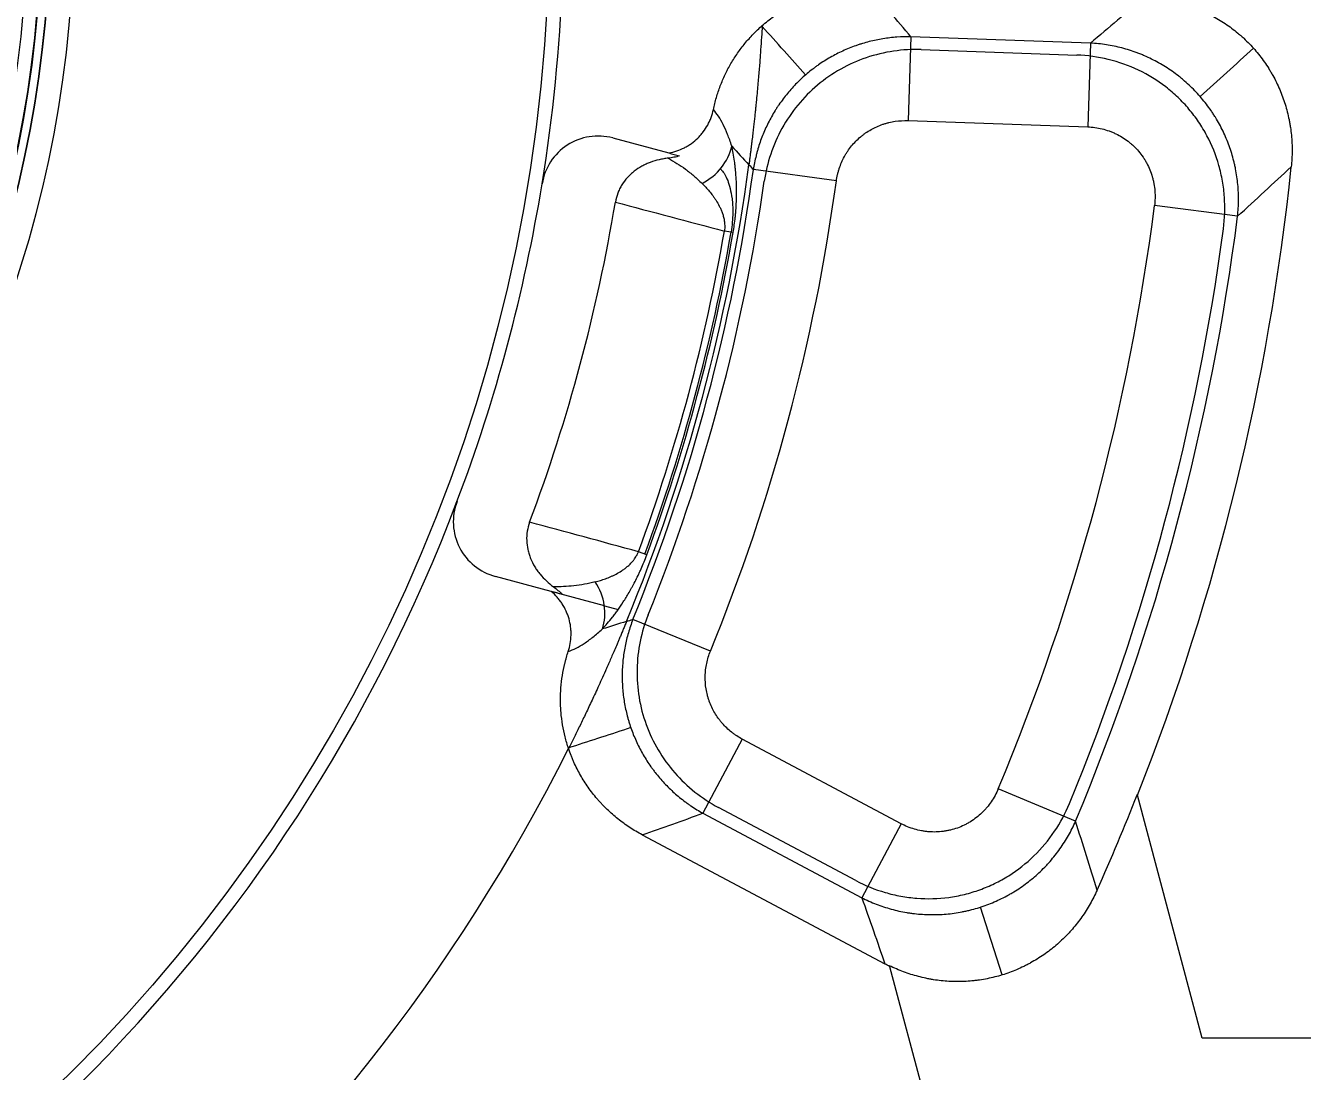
# Model space of a CAD drawing. Header units: millimetres. Extents: x 2234 to 3061, y 2092 to 2676.
# Drawn here: x 2773.61 to 2818.64, y 2274.91 to 2311.78 of the extents above; entities that cross this region are included whole.
import ezdxf

# ---------------------------------------------------------------- set-up
doc = ezdxf.new("R2010")
doc.units = ezdxf.units.MM
doc.layers.add('20', color=7, linetype='Continuous', true_color=0xffffff)
doc.layers.add('21', color=7, linetype='Continuous', true_color=0xffffff)
doc.layers.add('dim', color=82, linetype='Continuous', lineweight=9)
doc.styles.add('Capful-A', font='')
doc.styles.get('Capful-A').set_extended_font_data('Microsoft YaHei')
doc.dimstyles.new('Capful-A-2.5', dxfattribs={"dimscale": 2.5, "dimtxt": 2.5, "dimasz": 2.5, "dimexe": 1.5, "dimexo": 1, "dimgap": 1.5, "dimtad": 0, "dimdsep": 46, "dimtxsty": 'Capful-A', "dimcen": 0, "dimclrt": 2, "dimazin": 2, "dimtfac": 1, "dimtmove": 0, "dimatfit": 3, "dimfxl": 0, "dimtolj": 1, "dimtzin": 0, "dimarcsym": 0})

# ---------------------------------------------------------------- blocks, each defined once
blk = doc.blocks.new('*D47')
at = {"layer": 'Defpoints', "color": 0, "transparency": 16777216}
for p in [(2738.827, 2319.858), (2730.564, 2311.156)]:
    blk.add_point(p, dxfattribs=at)
at = {"layer": 'dim', "color": 0, "lineweight": -2, "transparency": 16777216}
for p, q in [((2745.713, 2327.109), (2742.27, 2323.484)), ((2730.564, 2311.156), (2738.827, 2319.858)), ((2727.121, 2307.531), (2723.678, 2303.905))]:
    blk.add_line(p, q, dxfattribs=at)
at = {"layer": 'dim', "color": 0, "transparency": 16777216}
for points in [[(2741.666, 2324.058), (2742.874, 2322.91), (2738.827, 2319.858)], [(2726.516, 2308.105), (2727.725, 2306.957), (2730.564, 2311.156)]]:
    blk.add_solid(points, dxfattribs=at)
at = {"layer": 'dim', "color": 2, "transparency": 16777216, "insert": (2760.708, 2342.9), "char_height": 6.25, "attachment_point": 5, "rotation": 46.4805, "style": 'Capful-A', "bg_fill": 3, "box_fill_scale": 1.1, "bg_fill_color": 256, "bg_fill_true_color": 13158600, "bg_fill_transparency": 0}
blk.add_mtext('\\A1;{\\fGulim|b0|i0|c129|p0;∅12}镶针孔', dxfattribs=at)

msp = doc.modelspace()

# ---------------------------------------------------------------- linework, layer by layer
at = {"layer": '20', "color": 7, "linetype": 'Continuous', "lineweight": 18}
for p, q in [((2804.832, 2311.378), (2804.729, 2308.426)), ((2811.167, 2311.157), (2804.832, 2311.378)), ((2811.167, 2311.157), (2811.064, 2308.204)), ((2805.198, 2310.928), (2810.682, 2310.736)), ((2804.729, 2308.426), (2811.064, 2308.204)), ((2802.203, 2306.298), (2799.276, 2306.697)), ((2816.35, 2305.056), (2813.42, 2305.431)), ((2797.764, 2289.729), (2795.029, 2290.847)), ((2798.887, 2286.623), (2797.5, 2284.015)), ((2804.484, 2283.647), (2798.887, 2286.623)), ((2810.636, 2283.731), (2807.911, 2284.871)), ((2815.101, 2276.09), (2812.824, 2284.654)), ((2802.891, 2281.643), (2798.042, 2284.222)), ((2797.5, 2284.015), (2803.097, 2281.039)), ((2804.484, 2283.647), (2803.097, 2281.039)), ((2795.357, 2283.253), (2803.915, 2278.702)), ((2808.047, 2278.315), (2807.286, 2280.707)), ((2804.081, 2278.617), (2806.326, 2270.177)), ((2841.695, 2276.09), (2815.101, 2276.09))]:
    msp.add_line(p, q, dxfattribs=at)
for radius, start, end in [(65, 337.63679, 352.36321), (65.179, 337.76831, 352.23169), (84, 338.45068, 354.0477), (65.616, 338.07703, 351.92264), (68.133, 337.76831, 352.23169), (79.367, 337.29364, 352.70636), (82.321, 337.29364, 352.70636), (81.884, 337.64158, 352.35556), (65, 240.77582, 333.29126), (83.982, 335.96608, 338.46697)]:
    msp.add_arc((2734.695, 2315.507), radius, start, end, dxfattribs=at)
for points, knots in [([(2799.588, 2311.775), (2799.716, 2311.888), (2799.982, 2312.1), (2800.266, 2312.285), (2800.487, 2312.414), (2800.598, 2312.476), (2800.713, 2312.534), (2800.79, 2312.572), (2800.829, 2312.591), (2801.024, 2312.681), (2801.182, 2312.746), (2801.502, 2312.859), (2801.827, 2312.957), (2802.161, 2313.024), (2802.414, 2313.063), (2802.5, 2313.074), (2802.671, 2313.092), (2802.756, 2313.099), (2803.013, 2313.114), (2803.185, 2313.115), (2803.357, 2313.109)], [0, 0, 0, 0, 0.125, 0.25, 0.25, 0.3125, 0.34375, 0.34375, 0.375, 0.375, 0.5, 0.5, 0.625, 0.75, 0.75, 0.8125, 0.8125, 0.875, 0.875, 1, 1, 1, 1]), ([(2813.044, 2312.771), (2813.231, 2312.765), (2813.416, 2312.749), (2813.782, 2312.699), (2813.964, 2312.665), (2814.322, 2312.579), (2814.5, 2312.527), (2814.72, 2312.451), (2814.763, 2312.435), (2814.851, 2312.401), (2814.894, 2312.384), (2815.024, 2312.331), (2815.109, 2312.294), (2815.36, 2312.176), (2815.686, 2312.002), (2815.992, 2311.795), (2816.214, 2311.628), (2816.287, 2311.57), (2816.394, 2311.48), (2816.429, 2311.45), (2816.499, 2311.388), (2816.534, 2311.357), (2816.704, 2311.198), (2816.961, 2310.932), (2817.188, 2310.642), (2817.348, 2310.415), (2817.399, 2310.338), (2817.473, 2310.22), (2817.497, 2310.18), (2817.545, 2310.1), (2817.568, 2310.059), (2817.682, 2309.855), (2817.763, 2309.688), (2817.908, 2309.349), (2818.036, 2309.002), (2818.128, 2308.643), (2818.174, 2308.415), (2818.182, 2308.369), (2818.198, 2308.277), (2818.221, 2308.138), (2818.238, 2308), (2818.265, 2307.723), (2818.282, 2307.354), (2818.262, 2306.982), (2818.242, 2306.796)], [0, 0, 0, 0, 0.0625, 0.0625, 0.125, 0.125, 0.1875, 0.1875, 0.203125, 0.203125, 0.21875, 0.21875, 0.25, 0.25, 0.3125, 0.375, 0.375, 0.40625, 0.40625, 0.421875, 0.421875, 0.4375, 0.4375, 0.5, 0.5625, 0.5625, 0.59375, 0.59375, 0.609375, 0.609375, 0.625, 0.625, 0.6875, 0.6875, 0.75, 0.8125, 0.8125, 0.828125, 0.828125, 0.84375, 0.875, 0.875, 0.9375, 1, 1, 1, 1]), ([(2799.588, 2311.775), (2799.58, 2311.641), (2799.572, 2311.503), (2799.554, 2311.219), (2799.544, 2311.073), (2799.528, 2310.846), (2799.522, 2310.769), (2799.511, 2310.613), (2799.505, 2310.534), (2799.486, 2310.29), (2799.472, 2310.122), (2799.449, 2309.856), (2799.441, 2309.765), (2799.424, 2309.579), (2799.416, 2309.483), (2799.397, 2309.284), (2799.387, 2309.182), (2799.371, 2309.022), (2799.365, 2308.968), (2799.354, 2308.856), (2799.348, 2308.8), (2799.336, 2308.684), (2799.33, 2308.624), (2799.317, 2308.502), (2799.31, 2308.439), (2799.296, 2308.31), (2799.288, 2308.243), (2799.276, 2308.139), (2799.272, 2308.103), (2799.264, 2308.031), (2799.26, 2307.995), (2799.247, 2307.882), (2799.237, 2307.804), (2799.222, 2307.681), (2799.217, 2307.639), (2799.207, 2307.553), (2799.201, 2307.509), (2799.19, 2307.419), (2799.184, 2307.373), (2799.175, 2307.302), (2799.172, 2307.278), (2799.166, 2307.229), (2799.163, 2307.204), (2799.153, 2307.128), (2799.146, 2307.078), (2799.133, 2306.974), (2799.126, 2306.922), (2799.119, 2306.869)], [0, 0, 0, 0, 0.125, 0.125, 0.25, 0.25, 0.3125, 0.3125, 0.375, 0.375, 0.5, 0.5, 0.5625, 0.5625, 0.625, 0.625, 0.6875, 0.6875, 0.71875, 0.71875, 0.75, 0.75, 0.78125, 0.78125, 0.8125, 0.8125, 0.84375, 0.84375, 0.859375, 0.859375, 0.875, 0.875, 0.90625, 0.90625, 0.921875, 0.921875, 0.9375, 0.9375, 0.953125, 0.953125, 0.960937, 0.960937, 0.96875, 0.96875, 0.984375, 0.984375, 1, 1, 1, 1]), ([(2804.832, 2311.378), (2804.665, 2311.382), (2804.5, 2311.377), (2804.172, 2311.354), (2803.845, 2311.317), (2803.523, 2311.25), (2803.283, 2311.189), (2803.203, 2311.166), (2803.084, 2311.13), (2803.044, 2311.118), (2802.965, 2311.092), (2802.925, 2311.078), (2802.73, 2311.009), (2802.424, 2310.885), (2801.985, 2310.659), (2801.671, 2310.461), (2801.502, 2310.34), (2801.435, 2310.291), (2801.401, 2310.266), (2801.302, 2310.19), (2801.237, 2310.138), (2801.047, 2309.978), (2800.805, 2309.754), (2800.584, 2309.51), (2800.373, 2309.256), (2800.273, 2309.124), (2800.156, 2308.952), (2800.132, 2308.917), (2800.087, 2308.847), (2800.02, 2308.742), (2799.957, 2308.636), (2799.836, 2308.42), (2799.688, 2308.126), (2799.567, 2307.82), (2799.486, 2307.585), (2799.461, 2307.506), (2799.426, 2307.387), (2799.415, 2307.347), (2799.393, 2307.267), (2799.383, 2307.226), (2799.333, 2307.025), (2799.301, 2306.862), (2799.276, 2306.697)], [0, 0, 0, 0, 0.0625, 0.0625, 0.125, 0.1875, 0.1875, 0.21875, 0.21875, 0.234375, 0.234375, 0.25, 0.25, 0.3125, 0.375, 0.4375, 0.453125, 0.453125, 0.46875, 0.46875, 0.5, 0.5, 0.5625, 0.625, 0.625, 0.6875, 0.6875, 0.703125, 0.703125, 0.71875, 0.75, 0.75, 0.8125, 0.875, 0.875, 0.90625, 0.90625, 0.921875, 0.921875, 0.9375, 0.9375, 1, 1, 1, 1]), ([(2816.35, 2305.056), (2816.371, 2305.243), (2816.382, 2305.429), (2816.385, 2305.801), (2816.377, 2305.986), (2816.342, 2306.356), (2816.315, 2306.54), (2816.27, 2306.77), (2816.26, 2306.816), (2816.239, 2306.908), (2816.228, 2306.953), (2816.194, 2307.09), (2816.169, 2307.18), (2816.087, 2307.448), (2815.96, 2307.797), (2815.798, 2308.133), (2815.664, 2308.379), (2815.617, 2308.461), (2815.542, 2308.581), (2815.517, 2308.621), (2815.466, 2308.7), (2815.44, 2308.739), (2815.307, 2308.932), (2815.08, 2309.228), (2814.825, 2309.499), (2814.623, 2309.694), (2814.519, 2309.788), (2814.411, 2309.879), (2814.339, 2309.939), (2814.302, 2309.969), (2814.117, 2310.113), (2813.964, 2310.221), (2813.648, 2310.419), (2813.486, 2310.51), (2813.236, 2310.634), (2813.109, 2310.693), (2812.979, 2310.747), (2812.892, 2310.782), (2812.848, 2310.799), (2812.628, 2310.882), (2812.45, 2310.938), (2812.089, 2311.032), (2811.907, 2311.07), (2811.54, 2311.128), (2811.354, 2311.147), (2811.167, 2311.157)], [0, 0, 0, 0, 0.0625, 0.0625, 0.125, 0.125, 0.1875, 0.1875, 0.203125, 0.203125, 0.21875, 0.21875, 0.25, 0.25, 0.3125, 0.375, 0.375, 0.40625, 0.40625, 0.421875, 0.421875, 0.4375, 0.4375, 0.5, 0.5625, 0.5625, 0.59375, 0.609375, 0.609375, 0.625, 0.625, 0.6875, 0.6875, 0.75, 0.75, 0.78125, 0.796875, 0.796875, 0.8125, 0.8125, 0.875, 0.875, 0.9375, 0.9375, 1, 1, 1, 1]), ([(2805.198, 2310.928), (2804.868, 2310.939), (2804.543, 2310.92), (2803.896, 2310.826), (2803.572, 2310.748), (2802.943, 2310.534), (2802.642, 2310.4), (2802.068, 2310.078), (2801.792, 2309.887), (2801.284, 2309.462), (2801.052, 2309.228), (2800.633, 2308.719), (2800.444, 2308.441), (2800.125, 2307.862), (2799.992, 2307.561), (2799.784, 2306.937), (2799.707, 2306.614), (2799.66, 2306.288)], [0, 0, 0, 0, 0.123803, 0.123803, 0.249175, 0.249175, 0.374547, 0.374547, 0.499918, 0.499918, 0.62529, 0.62529, 0.750662, 0.750662, 0.876034, 0.876034, 1, 1, 1, 1]), ([(2815.852, 2304.615), (2815.901, 2304.988), (2815.912, 2305.36), (2815.873, 2305.919), (2815.85, 2306.106), (2815.785, 2306.479), (2815.742, 2306.665), (2815.587, 2307.209), (2815.447, 2307.558), (2815.181, 2308.059), (2815.083, 2308.223), (2814.871, 2308.536), (2814.643, 2308.836), (2814.386, 2309.11), (2814.114, 2309.371), (2813.969, 2309.495), (2813.518, 2309.843), (2813.198, 2310.04), (2812.519, 2310.365), (2812.157, 2310.494), (2811.428, 2310.671), (2811.059, 2310.723), (2810.682, 2310.736)], [0, 0, 0, 0, 0.12398, 0.12398, 0.186643, 0.186643, 0.249305, 0.249305, 0.374631, 0.374631, 0.437294, 0.437294, 0.499957, 0.56262, 0.56262, 0.625283, 0.625283, 0.750609, 0.750609, 0.875934, 0.875934, 1, 1, 1, 1]), ([(2802.203, 2306.298), (2802.213, 2306.373), (2802.227, 2306.448), (2802.253, 2306.559), (2802.262, 2306.596), (2802.283, 2306.669), (2802.294, 2306.705), (2802.353, 2306.885), (2802.412, 2307.023), (2802.502, 2307.188), (2802.521, 2307.221), (2802.561, 2307.285), (2802.581, 2307.317), (2802.645, 2307.412), (2802.69, 2307.473), (2802.833, 2307.647), (2802.938, 2307.754), (2803.083, 2307.876), (2803.112, 2307.9), (2803.158, 2307.934), (2803.173, 2307.946), (2803.204, 2307.968), (2803.219, 2307.979), (2803.297, 2308.033), (2803.361, 2308.073), (2803.557, 2308.184), (2803.694, 2308.245), (2803.873, 2308.307), (2803.91, 2308.318), (2803.983, 2308.339), (2804.019, 2308.349), (2804.129, 2308.375), (2804.203, 2308.39), (2804.426, 2308.422), (2804.576, 2308.431), (2804.729, 2308.426)], [0, 0, 0, 0, 0.0625, 0.0625, 0.09375, 0.09375, 0.125, 0.125, 0.25, 0.25, 0.28125, 0.28125, 0.3125, 0.3125, 0.375, 0.375, 0.5, 0.5, 0.53125, 0.53125, 0.546875, 0.546875, 0.5625, 0.5625, 0.625, 0.625, 0.75, 0.75, 0.78125, 0.78125, 0.8125, 0.8125, 0.875, 0.875, 1, 1, 1, 1]), ([(2811.064, 2308.204), (2811.15, 2308.201), (2811.321, 2308.187), (2811.488, 2308.155), (2811.654, 2308.115), (2811.736, 2308.09), (2811.858, 2308.047), (2811.898, 2308.032), (2811.977, 2307.999), (2812.016, 2307.981), (2812.132, 2307.926), (2812.281, 2307.845), (2812.422, 2307.748), (2812.524, 2307.67), (2812.558, 2307.643), (2812.623, 2307.587), (2812.655, 2307.558), (2812.747, 2307.47), (2812.864, 2307.346), (2812.981, 2307.194), (2813.04, 2307.104), (2813.063, 2307.068), (2813.074, 2307.05), (2813.108, 2306.994), (2813.129, 2306.957), (2813.19, 2306.844), (2813.262, 2306.69), (2813.318, 2306.529), (2813.354, 2306.406), (2813.365, 2306.365), (2813.384, 2306.281), (2813.393, 2306.239), (2813.416, 2306.112), (2813.427, 2306.027), (2813.44, 2305.858), (2813.444, 2305.687), (2813.431, 2305.517), (2813.42, 2305.431)], [0, 0, 0, 0, 0.0625, 0.125, 0.125, 0.1875, 0.1875, 0.21875, 0.21875, 0.25, 0.25, 0.3125, 0.375, 0.375, 0.40625, 0.40625, 0.4375, 0.4375, 0.5, 0.5625, 0.578125, 0.578125, 0.59375, 0.59375, 0.625, 0.625, 0.6875, 0.75, 0.75, 0.78125, 0.78125, 0.8125, 0.8125, 0.875, 0.875, 0.9375, 1, 1, 1, 1]), ([(2795.029, 2290.847), (2794.968, 2290.692), (2794.915, 2290.535), (2794.823, 2290.219), (2794.745, 2289.9), (2794.697, 2289.574), (2794.671, 2289.328), (2794.664, 2289.245), (2794.657, 2289.121), (2794.655, 2289.079), (2794.652, 2288.996), (2794.651, 2288.954), (2794.648, 2288.747), (2794.659, 2288.417), (2794.719, 2287.927), (2794.788, 2287.604), (2794.84, 2287.403), (2794.851, 2287.363), (2794.874, 2287.283), (2794.886, 2287.243), (2794.923, 2287.124), (2794.95, 2287.045), (2795.034, 2286.811), (2795.16, 2286.507), (2795.313, 2286.215), (2795.478, 2285.929), (2795.568, 2285.79), (2795.688, 2285.62), (2795.713, 2285.586), (2795.763, 2285.519), (2795.838, 2285.42), (2795.916, 2285.324), (2796.077, 2285.136), (2796.302, 2284.896), (2796.547, 2284.676), (2796.739, 2284.519), (2796.804, 2284.469), (2796.904, 2284.394), (2796.938, 2284.37), (2797.006, 2284.322), (2797.04, 2284.298), (2797.212, 2284.182), (2797.354, 2284.095), (2797.5, 2284.015)], [0, 0, 0, 0, 0.0625, 0.0625, 0.125, 0.1875, 0.1875, 0.21875, 0.21875, 0.234375, 0.234375, 0.25, 0.25, 0.3125, 0.375, 0.4375, 0.4375, 0.453125, 0.453125, 0.46875, 0.46875, 0.5, 0.5, 0.5625, 0.625, 0.625, 0.6875, 0.6875, 0.703125, 0.703125, 0.71875, 0.75, 0.75, 0.8125, 0.875, 0.875, 0.90625, 0.90625, 0.921875, 0.921875, 0.9375, 0.9375, 1, 1, 1, 1]), ([(2795.566, 2291.009), (2795.444, 2290.703), (2795.35, 2290.39), (2795.219, 2289.749), (2795.181, 2289.418), (2795.168, 2288.754), (2795.192, 2288.425), (2795.299, 2287.775), (2795.384, 2287.451), (2795.611, 2286.829), (2795.752, 2286.531), (2796.088, 2285.963), (2796.285, 2285.691), (2796.72, 2285.194), (2796.959, 2284.967), (2797.474, 2284.559), (2797.751, 2284.377), (2798.042, 2284.222)], [0, 0, 0, 0, 0.123923, 0.123923, 0.2493, 0.2493, 0.374676, 0.374676, 0.500053, 0.500053, 0.62543, 0.62543, 0.750806, 0.750806, 0.876183, 0.876183, 1, 1, 1, 1]), ([(2794.807, 2290.776), (2794.786, 2290.726), (2794.766, 2290.677), (2794.725, 2290.58), (2794.706, 2290.532), (2794.681, 2290.473), (2794.676, 2290.462), (2794.666, 2290.438), (2794.662, 2290.426), (2794.647, 2290.392), (2794.638, 2290.369), (2794.609, 2290.302), (2794.591, 2290.259), (2794.555, 2290.174), (2794.538, 2290.133), (2794.512, 2290.073), (2794.504, 2290.053), (2794.487, 2290.014), (2794.479, 2289.994), (2794.438, 2289.898), (2794.407, 2289.826), (2794.347, 2289.688), (2794.319, 2289.622), (2794.263, 2289.494), (2794.236, 2289.433), (2794.184, 2289.313), (2794.158, 2289.255), (2794.108, 2289.142), (2794.084, 2289.087), (2794.012, 2288.927), (2793.967, 2288.825), (2793.879, 2288.631), (2793.836, 2288.538), (2793.754, 2288.357), (2793.714, 2288.27), (2793.635, 2288.101), (2793.597, 2288.019), (2793.485, 2287.779), (2793.413, 2287.627), (2793.273, 2287.335), (2793.205, 2287.194), (2793.073, 2286.923), (2793.008, 2286.791), (2792.882, 2286.537), (2792.821, 2286.413), (2792.76, 2286.293)], [0, 0, 0, 0, 0.015625, 0.015625, 0.03125, 0.03125, 0.035156, 0.035156, 0.039062, 0.039062, 0.046875, 0.046875, 0.0625, 0.0625, 0.078125, 0.078125, 0.085937, 0.085937, 0.09375, 0.09375, 0.125, 0.125, 0.15625, 0.15625, 0.1875, 0.1875, 0.21875, 0.21875, 0.25, 0.25, 0.3125, 0.3125, 0.375, 0.375, 0.4375, 0.4375, 0.5, 0.5, 0.625, 0.625, 0.75, 0.75, 0.875, 0.875, 1, 1, 1, 1]), ([(2798.887, 2286.623), (2798.819, 2286.659), (2798.754, 2286.698), (2798.659, 2286.76), (2798.627, 2286.782), (2798.566, 2286.826), (2798.535, 2286.849), (2798.388, 2286.967), (2798.279, 2287.07), (2798.155, 2287.212), (2798.131, 2287.241), (2798.084, 2287.3), (2798.061, 2287.331), (2797.994, 2287.423), (2797.953, 2287.487), (2797.838, 2287.681), (2797.774, 2287.817), (2797.71, 2287.995), (2797.698, 2288.03), (2797.681, 2288.085), (2797.676, 2288.103), (2797.665, 2288.14), (2797.66, 2288.158), (2797.637, 2288.25), (2797.621, 2288.323), (2797.585, 2288.546), (2797.575, 2288.696), (2797.58, 2288.885), (2797.581, 2288.923), (2797.587, 2288.999), (2797.59, 2289.037), (2797.603, 2289.149), (2797.615, 2289.223), (2797.662, 2289.444), (2797.706, 2289.588), (2797.764, 2289.729)], [0, 0, 0, 0, 0.0625, 0.0625, 0.09375, 0.09375, 0.125, 0.125, 0.25, 0.25, 0.28125, 0.28125, 0.3125, 0.3125, 0.375, 0.375, 0.5, 0.5, 0.53125, 0.53125, 0.546875, 0.546875, 0.5625, 0.5625, 0.625, 0.625, 0.75, 0.75, 0.78125, 0.78125, 0.8125, 0.8125, 0.875, 0.875, 1, 1, 1, 1]), ([(2794.955, 2287.032), (2794.265, 2286.804), (2793.571, 2286.578), (2792.839, 2286.344), (2792.808, 2286.334), (2792.776, 2286.324)], [0, 0, 0, 0, 0.956511, 0.956511, 1, 1, 1, 1]), ([(2795.357, 2283.253), (2795.205, 2283.334), (2794.91, 2283.508), (2794.498, 2283.807), (2794.242, 2284.032), (2794.058, 2284.21), (2793.998, 2284.271), (2793.909, 2284.365), (2793.88, 2284.396), (2793.823, 2284.46), (2793.795, 2284.493), (2793.655, 2284.655), (2793.447, 2284.924), (2793.265, 2285.211), (2793.096, 2285.506), (2793.019, 2285.658), (2792.93, 2285.853), (2792.913, 2285.893), (2792.88, 2285.972), (2792.831, 2286.092), (2792.787, 2286.212), (2792.76, 2286.293)], [0, 0, 0, 0, 0.125, 0.25, 0.375, 0.375, 0.4375, 0.4375, 0.46875, 0.46875, 0.5, 0.5, 0.625, 0.75, 0.75, 0.875, 0.875, 0.90625, 0.90625, 0.9375, 1, 1, 1, 1]), ([(2807.911, 2284.871), (2807.877, 2284.791), (2807.803, 2284.637), (2807.715, 2284.491), (2807.618, 2284.351), (2807.566, 2284.282), (2807.483, 2284.184), (2807.454, 2284.152), (2807.395, 2284.089), (2807.365, 2284.059), (2807.273, 2283.97), (2807.144, 2283.859), (2807.004, 2283.762), (2806.894, 2283.694), (2806.857, 2283.672), (2806.782, 2283.631), (2806.744, 2283.611), (2806.628, 2283.556), (2806.471, 2283.49), (2806.287, 2283.435), (2806.183, 2283.412), (2806.141, 2283.403), (2806.12, 2283.398), (2806.056, 2283.387), (2806.014, 2283.38), (2805.886, 2283.363), (2805.717, 2283.35), (2805.547, 2283.354), (2805.419, 2283.364), (2805.376, 2283.369), (2805.291, 2283.38), (2805.248, 2283.387), (2805.122, 2283.41), (2805.039, 2283.43), (2804.875, 2283.478), (2804.715, 2283.534), (2804.56, 2283.607), (2804.484, 2283.647)], [0, 0, 0, 0, 0.0625, 0.125, 0.125, 0.1875, 0.1875, 0.21875, 0.21875, 0.25, 0.25, 0.3125, 0.375, 0.375, 0.40625, 0.40625, 0.4375, 0.4375, 0.5, 0.5625, 0.578125, 0.578125, 0.59375, 0.59375, 0.625, 0.625, 0.6875, 0.75, 0.75, 0.78125, 0.78125, 0.8125, 0.8125, 0.875, 0.875, 0.9375, 1, 1, 1, 1]), ([(2802.891, 2281.643), (2803.223, 2281.468), (2803.567, 2281.328), (2804.103, 2281.171), (2804.287, 2281.128), (2804.66, 2281.059), (2804.849, 2281.034), (2805.413, 2280.991), (2805.788, 2281.001), (2806.35, 2281.076), (2806.538, 2281.111), (2806.906, 2281.201), (2807.266, 2281.31), (2807.613, 2281.456), (2807.952, 2281.621), (2808.119, 2281.713), (2808.602, 2282.015), (2808.897, 2282.247), (2809.439, 2282.77), (2809.685, 2283.065), (2810.104, 2283.685), (2810.28, 2284.012), (2810.423, 2284.359)], [0, 0, 0, 0, 0.123751, 0.123751, 0.186468, 0.186468, 0.249186, 0.249186, 0.374621, 0.374621, 0.437339, 0.437339, 0.500056, 0.562774, 0.562774, 0.625491, 0.625491, 0.750926, 0.750926, 0.876361, 0.876361, 1, 1, 1, 1]), ([(2803.097, 2281.039), (2803.264, 2280.954), (2803.434, 2280.878), (2803.781, 2280.744), (2803.957, 2280.686), (2804.315, 2280.587), (2804.497, 2280.547), (2804.728, 2280.508), (2804.775, 2280.501), (2804.868, 2280.488), (2804.915, 2280.482), (2805.054, 2280.466), (2805.147, 2280.458), (2805.427, 2280.44), (2805.799, 2280.435), (2806.17, 2280.467), (2806.448, 2280.506), (2806.541, 2280.522), (2806.679, 2280.548), (2806.726, 2280.558), (2806.818, 2280.578), (2806.863, 2280.589), (2807.091, 2280.645), (2807.448, 2280.752), (2807.792, 2280.895), (2808.045, 2281.015), (2808.171, 2281.079), (2808.294, 2281.147), (2808.376, 2281.194), (2808.416, 2281.218), (2808.617, 2281.34), (2808.772, 2281.445), (2809.068, 2281.67), (2809.211, 2281.79), (2809.416, 2281.98), (2809.516, 2282.078), (2809.612, 2282.18), (2809.676, 2282.249), (2809.707, 2282.284), (2809.862, 2282.461), (2809.978, 2282.608), (2810.194, 2282.912), (2810.293, 2283.068), (2810.477, 2283.392), (2810.561, 2283.559), (2810.636, 2283.731)], [0, 0, 0, 0, 0.0625, 0.0625, 0.125, 0.125, 0.1875, 0.1875, 0.203125, 0.203125, 0.21875, 0.21875, 0.25, 0.25, 0.3125, 0.375, 0.375, 0.40625, 0.40625, 0.421875, 0.421875, 0.4375, 0.4375, 0.5, 0.5625, 0.5625, 0.59375, 0.609375, 0.609375, 0.625, 0.625, 0.6875, 0.6875, 0.75, 0.75, 0.78125, 0.796875, 0.796875, 0.8125, 0.8125, 0.875, 0.875, 0.9375, 0.9375, 1, 1, 1, 1]), ([(2811.397, 2281.303), (2811.322, 2281.136), (2811.158, 2280.812), (2810.964, 2280.507), (2810.756, 2280.212), (2810.644, 2280.069), (2810.495, 2279.897), (2810.465, 2279.863), (2810.403, 2279.796), (2810.372, 2279.762), (2810.277, 2279.663), (2810.212, 2279.599), (2810.014, 2279.413), (2809.738, 2279.178), (2809.441, 2278.973), (2809.21, 2278.83), (2809.132, 2278.784), (2809.012, 2278.718), (2808.972, 2278.697), (2808.89, 2278.655), (2808.849, 2278.634), (2808.644, 2278.535), (2808.477, 2278.464), (2808.137, 2278.341), (2807.965, 2278.288), (2807.614, 2278.199), (2807.436, 2278.164), (2807.21, 2278.13), (2807.165, 2278.124), (2807.074, 2278.113), (2806.938, 2278.099), (2806.802, 2278.09), (2806.531, 2278.078), (2806.169, 2278.08), (2805.809, 2278.119), (2805.584, 2278.155), (2805.54, 2278.163), (2805.45, 2278.179), (2805.405, 2278.188), (2805.271, 2278.217), (2805.182, 2278.238), (2804.918, 2278.307), (2804.572, 2278.417), (2804.239, 2278.561), (2804.075, 2278.641)], [0, 0, 0, 0, 0.0625, 0.125, 0.125, 0.1875, 0.1875, 0.203125, 0.203125, 0.21875, 0.21875, 0.25, 0.25, 0.3125, 0.375, 0.375, 0.40625, 0.40625, 0.421875, 0.421875, 0.4375, 0.4375, 0.5, 0.5, 0.5625, 0.5625, 0.625, 0.625, 0.640625, 0.640625, 0.65625, 0.6875, 0.6875, 0.75, 0.8125, 0.8125, 0.828125, 0.828125, 0.84375, 0.84375, 0.875, 0.875, 0.9375, 1, 1, 1, 1])]:
    msp.add_open_spline(points, degree=3, knots=knots, dxfattribs=at)
for points in [[(2804.832, 2311.378), (2804.345, 2311.955), (2803.854, 2312.532), (2803.357, 2313.109)], [(2813.044, 2312.771), (2812.425, 2312.233), (2811.8, 2311.695), (2811.167, 2311.157)], [(2801.119, 2310.037), (2800.614, 2310.605), (2800.103, 2311.173), (2799.586, 2311.74)], [(2815.028, 2309.274), (2815.662, 2309.841), (2816.289, 2310.408), (2816.91, 2310.975)], [(2799.119, 2306.869), (2799.171, 2306.812), (2799.224, 2306.754), (2799.276, 2306.697)], [(2816.35, 2305.056), (2816.989, 2305.637), (2817.619, 2306.217), (2818.242, 2306.796)], [(2794.807, 2290.776), (2794.881, 2290.8), (2794.955, 2290.823), (2795.029, 2290.847)], [(2812.824, 2284.654), (2812.821, 2284.663), (2812.819, 2284.673), (2812.816, 2284.683)], [(2795.357, 2283.253), (2796.076, 2283.504), (2796.79, 2283.758), (2797.5, 2284.015)], [(2811.397, 2281.303), (2811.149, 2282.108), (2810.896, 2282.917), (2810.636, 2283.731)], [(2803.097, 2281.039), (2803.376, 2280.257), (2803.649, 2279.478), (2803.915, 2278.702)], [(2804.081, 2278.617), (2804.026, 2278.645), (2803.97, 2278.673), (2803.915, 2278.702)], [(2804.081, 2278.617), (2804.079, 2278.625), (2804.077, 2278.633), (2804.075, 2278.641)]]:
    msp.add_open_spline(points, degree=3, dxfattribs=at)
at = {"layer": '21', "color": 7, "linetype": 'Continuous', "lineweight": 18}
for p, q in [((2794.32, 2307.813), (2796.292, 2307.285)), ((2798.563, 2304.479), (2798.256, 2304.532)), ((2795.52, 2293.124), (2795.228, 2293.232)), ((2792.151, 2291.83), (2790.179, 2292.358)), ((2794.022, 2291.328), (2792.151, 2291.83)), ((2794.022, 2291.328), (2794.51, 2291.198))]:
    msp.add_line(p, q, dxfattribs=at)
msp.add_circle((2734.695, 2315.507), 57.383, dxfattribs=at)
msp.add_circle((2734.695, 2315.507), 57.383, dxfattribs=at)
for centre, radius, start, end in [((2734.695, 2315.507), 57.886, 350.75015, 19.24985), ((2734.695, 2315.507), 38.976, 271.8478, 358.1522), ((2734.695, 2315.507), 39.461, 271.8478, 358.1522), ((2734.695, 2315.507), 39.478, 271.8478, 358.1522), ((2734.695, 2315.507), 39.772, 272.4619, 357.5381), ((2734.695, 2315.507), 39.784, 272.4619, 357.5381), ((2734.695, 2315.507), 40.63, 272.4619, 357.5381), ((2793.802, 2305.881), 2, 75, 170.7501), ((2734.695, 2315.507), 65, 337.63679, 352.36321), ((2734.695, 2315.507), 57.886, 339.24985, 350.75015), ((2734.695, 2315.507), 60.54, 339.46426, 350.53574), ((2734.695, 2315.507), 64.501, 339.79667, 350.20333), ((2734.695, 2315.507), 64.739, 339.79667, 350.20333), ((2734.695, 2315.507), 64.813, 339.79667, 350.20333), ((2734.695, 2315.507), 57.886, 241.31161, 339.24985), ((2790.697, 2294.29), 2, 159.2499, 255), ((2734.695, 2315.507), 65, 240.77582, 333.29126)]:
    msp.add_arc(centre, radius, start, end, dxfattribs=at)
for centre, major_axis, start_param, end_param in [((2796.559, 2307.772), (1.945, 0.465), 4.975521, 5.885825), ((2792.138, 2291.274), (1.452, -1.375), 0.39736, 1.307664)]:
    msp.add_ellipse(centre, major_axis=major_axis, ratio=0.893672, start_param=start_param, end_param=end_param, dxfattribs=at)
for points, knots in [([(2797.868, 2308.816), (2797.897, 2308.958), (2797.968, 2309.238), (2798.06, 2309.512), (2798.163, 2309.783), (2798.22, 2309.917), (2798.299, 2310.082), (2798.315, 2310.115), (2798.348, 2310.181), (2798.398, 2310.278), (2798.451, 2310.373), (2798.56, 2310.561), (2798.715, 2310.806), (2798.976, 2311.151), (2799.17, 2311.368), (2799.322, 2311.526), (2799.374, 2311.578), (2799.48, 2311.678), (2799.533, 2311.728), (2799.588, 2311.775)], [0, 0, 0, 0, 0.125, 0.25, 0.25, 0.375, 0.375, 0.40625, 0.40625, 0.4375, 0.5, 0.5, 0.625, 0.75, 0.875, 0.875, 0.9375, 0.9375, 1, 1, 1, 1]), ([(2799.588, 2311.775), (2799.58, 2311.641), (2799.572, 2311.503), (2799.554, 2311.219), (2799.544, 2311.073), (2799.528, 2310.846), (2799.522, 2310.769), (2799.511, 2310.613), (2799.505, 2310.534), (2799.486, 2310.29), (2799.472, 2310.122), (2799.449, 2309.856), (2799.441, 2309.765), (2799.424, 2309.579), (2799.416, 2309.483), (2799.397, 2309.284), (2799.387, 2309.182), (2799.371, 2309.022), (2799.365, 2308.968), (2799.354, 2308.856), (2799.348, 2308.8), (2799.336, 2308.684), (2799.33, 2308.624), (2799.317, 2308.502), (2799.31, 2308.439), (2799.296, 2308.31), (2799.288, 2308.243), (2799.276, 2308.139), (2799.272, 2308.103), (2799.264, 2308.031), (2799.26, 2307.995), (2799.247, 2307.882), (2799.237, 2307.804), (2799.222, 2307.681), (2799.217, 2307.639), (2799.207, 2307.553), (2799.201, 2307.509), (2799.19, 2307.419), (2799.184, 2307.373), (2799.175, 2307.302), (2799.172, 2307.278), (2799.166, 2307.229), (2799.163, 2307.204), (2799.153, 2307.128), (2799.146, 2307.078), (2799.133, 2306.974), (2799.126, 2306.922), (2799.119, 2306.869)], [0, 0, 0, 0, 0.125, 0.125, 0.25, 0.25, 0.3125, 0.3125, 0.375, 0.375, 0.5, 0.5, 0.5625, 0.5625, 0.625, 0.625, 0.6875, 0.6875, 0.71875, 0.71875, 0.75, 0.75, 0.78125, 0.78125, 0.8125, 0.8125, 0.84375, 0.84375, 0.859375, 0.859375, 0.875, 0.875, 0.90625, 0.90625, 0.921875, 0.921875, 0.9375, 0.9375, 0.953125, 0.953125, 0.960938, 0.960938, 0.96875, 0.96875, 0.984375, 0.984375, 1, 1, 1, 1]), ([(2796.292, 2307.285), (2796.389, 2307.302), (2796.577, 2307.35), (2796.756, 2307.424), (2796.886, 2307.491), (2796.929, 2307.515), (2797.012, 2307.566), (2797.053, 2307.592), (2797.171, 2307.677), (2797.245, 2307.739), (2797.349, 2307.84), (2797.383, 2307.876), (2797.431, 2307.931), (2797.447, 2307.949), (2797.478, 2307.987), (2797.493, 2308.006), (2797.567, 2308.103), (2797.619, 2308.184), (2797.689, 2308.311), (2797.711, 2308.355), (2797.751, 2308.443), (2797.77, 2308.489), (2797.821, 2308.626), (2797.848, 2308.72), (2797.868, 2308.816)], [0, 0, 0, 0, 0.125, 0.25, 0.25, 0.3125, 0.3125, 0.375, 0.375, 0.5, 0.5, 0.5625, 0.5625, 0.59375, 0.59375, 0.625, 0.625, 0.75, 0.75, 0.8125, 0.8125, 0.875, 0.875, 1, 1, 1, 1]), ([(2798.513, 2307.528), (2798.466, 2307.679), (2798.417, 2307.816), (2798.318, 2308.067), (2798.266, 2308.182), (2798.159, 2308.392), (2798.104, 2308.488), (2797.989, 2308.664), (2797.929, 2308.744), (2797.868, 2308.816)], [0, 0, 0, 0, 0.25, 0.25, 0.5, 0.5, 0.75, 0.75, 1, 1, 1, 1]), ([(2798.563, 2304.479), (2798.578, 2304.57), (2798.592, 2304.66), (2798.617, 2304.837), (2798.628, 2304.925), (2798.642, 2305.055), (2798.646, 2305.098), (2798.654, 2305.183), (2798.657, 2305.225), (2798.667, 2305.348), (2798.672, 2305.428), (2798.679, 2305.583), (2798.682, 2305.659), (2798.684, 2305.751), (2798.684, 2305.769), (2798.685, 2305.805), (2798.686, 2305.859), (2798.686, 2305.912), (2798.685, 2306.015), (2798.684, 2306.081), (2798.68, 2306.21), (2798.678, 2306.273), (2798.668, 2306.455), (2798.659, 2306.57), (2798.646, 2306.707), (2798.643, 2306.734), (2798.638, 2306.788), (2798.635, 2306.814), (2798.625, 2306.892), (2798.619, 2306.942), (2798.598, 2307.09), (2798.582, 2307.183), (2798.549, 2307.361), (2798.532, 2307.446), (2798.513, 2307.528)], [0, 0, 0, 0, 0.0625, 0.0625, 0.125, 0.125, 0.15625, 0.15625, 0.1875, 0.1875, 0.25, 0.25, 0.3125, 0.3125, 0.328125, 0.328125, 0.34375, 0.375, 0.375, 0.4375, 0.4375, 0.5, 0.5, 0.625, 0.625, 0.65625, 0.65625, 0.6875, 0.6875, 0.75, 0.75, 0.875, 0.875, 1, 1, 1, 1]), ([(2796.276, 2307.1), (2796.222, 2307.095), (2796.168, 2307.088), (2796.06, 2307.07), (2796.007, 2307.06), (2795.848, 2307.023), (2795.745, 2306.992), (2795.592, 2306.935), (2795.542, 2306.914), (2795.468, 2306.88), (2795.443, 2306.868), (2795.394, 2306.843), (2795.37, 2306.831), (2795.251, 2306.765), (2795.161, 2306.706), (2795.054, 2306.622), (2795.033, 2306.605), (2794.991, 2306.57), (2794.971, 2306.552), (2794.91, 2306.496), (2794.872, 2306.457), (2794.763, 2306.337), (2794.697, 2306.251), (2794.625, 2306.135), (2794.611, 2306.112), (2794.585, 2306.064), (2794.572, 2306.04), (2794.536, 2305.966), (2794.515, 2305.917), (2794.457, 2305.765), (2794.429, 2305.661), (2794.411, 2305.553)], [0, 0, 0, 0, 0.0625, 0.0625, 0.125, 0.125, 0.25, 0.25, 0.3125, 0.3125, 0.34375, 0.34375, 0.375, 0.375, 0.5, 0.5, 0.53125, 0.53125, 0.5625, 0.5625, 0.625, 0.625, 0.75, 0.75, 0.78125, 0.78125, 0.8125, 0.8125, 0.875, 0.875, 1, 1, 1, 1]), ([(2796.276, 2307.1), (2796.379, 2307.044), (2796.481, 2306.983), (2796.683, 2306.854), (2796.783, 2306.786), (2796.981, 2306.64), (2797.079, 2306.563), (2797.273, 2306.397), (2797.37, 2306.309), (2797.466, 2306.214)], [0, 0, 0, 0, 0.25, 0.25, 0.5, 0.5, 0.75, 0.75, 1, 1, 1, 1]), ([(2798.118, 2306.727), (2798.131, 2306.714), (2798.145, 2306.699), (2798.235, 2306.596), (2798.307, 2306.478), (2798.402, 2306.235), (2798.431, 2306.142), (2798.483, 2305.93), (2798.506, 2305.81), (2798.532, 2305.599), (2798.539, 2305.524), (2798.548, 2305.359), (2798.551, 2305.269), (2798.549, 2305.072), (2798.544, 2304.962), (2798.525, 2304.735), (2798.511, 2304.615), (2798.49, 2304.492)], [0, 0, 0, 0, 0.055834, 0.055834, 0.371964, 0.371964, 0.530029, 0.530029, 0.688094, 0.688094, 0.767126, 0.767126, 0.846159, 0.846159, 0.925191, 0.925191, 1, 1, 1, 1]), ([(2797.466, 2306.214), (2797.509, 2306.172), (2797.552, 2306.127), (2797.638, 2306.035), (2797.68, 2305.988), (2797.763, 2305.888), (2797.804, 2305.836), (2797.865, 2305.754), (2797.885, 2305.726), (2797.925, 2305.668), (2797.944, 2305.639), (2798.002, 2305.548), (2798.039, 2305.484), (2798.092, 2305.38), (2798.109, 2305.344), (2798.134, 2305.287), (2798.143, 2305.268), (2798.159, 2305.228), (2798.166, 2305.208), (2798.189, 2305.146), (2798.203, 2305.102), (2798.222, 2305.033), (2798.228, 2305.009), (2798.239, 2304.959), (2798.244, 2304.934), (2798.251, 2304.894), (2798.253, 2304.88), (2798.257, 2304.852), (2798.259, 2304.838), (2798.263, 2304.794), (2798.266, 2304.764), (2798.267, 2304.716), (2798.267, 2304.7), (2798.267, 2304.667), (2798.266, 2304.651), (2798.264, 2304.601), (2798.261, 2304.567), (2798.256, 2304.532)], [0, 0, 0, 0, 0.125, 0.125, 0.25, 0.25, 0.375, 0.375, 0.4375, 0.4375, 0.5, 0.5, 0.625, 0.625, 0.6875, 0.6875, 0.71875, 0.71875, 0.75, 0.75, 0.8125, 0.8125, 0.84375, 0.84375, 0.875, 0.875, 0.890625, 0.890625, 0.90625, 0.90625, 0.9375, 0.9375, 0.953125, 0.953125, 0.96875, 0.96875, 1, 1, 1, 1]), ([(2791.388, 2294.27), (2791.349, 2294.167), (2791.321, 2294.061), (2791.286, 2293.844), (2791.28, 2293.736), (2791.287, 2293.52), (2791.3, 2293.413), (2791.33, 2293.279), (2791.336, 2293.252), (2791.35, 2293.199), (2791.358, 2293.173), (2791.382, 2293.095), (2791.401, 2293.044), (2791.462, 2292.894), (2791.511, 2292.797), (2791.582, 2292.68), (2791.597, 2292.656), (2791.627, 2292.611), (2791.642, 2292.588), (2791.69, 2292.522), (2791.723, 2292.479), (2791.825, 2292.355), (2791.899, 2292.276), (2792.057, 2292.13), (2792.141, 2292.061), (2792.229, 2291.997)], [0, 0, 0, 0, 0.125, 0.125, 0.25, 0.25, 0.375, 0.375, 0.40625, 0.40625, 0.4375, 0.4375, 0.5, 0.5, 0.625, 0.625, 0.65625, 0.65625, 0.6875, 0.6875, 0.75, 0.75, 0.875, 0.875, 1, 1, 1, 1]), ([(2793.703, 2292.17), (2793.762, 2292.185), (2793.821, 2292.202), (2793.941, 2292.239), (2794.001, 2292.259), (2794.123, 2292.304), (2794.185, 2292.328), (2794.278, 2292.369), (2794.31, 2292.383), (2794.373, 2292.413), (2794.405, 2292.429), (2794.5, 2292.479), (2794.564, 2292.516), (2794.662, 2292.579), (2794.695, 2292.602), (2794.745, 2292.638), (2794.762, 2292.651), (2794.795, 2292.677), (2794.812, 2292.691), (2794.863, 2292.734), (2794.897, 2292.764), (2794.949, 2292.815), (2794.966, 2292.833), (2795, 2292.87), (2795.017, 2292.889), (2795.043, 2292.921), (2795.052, 2292.932), (2795.069, 2292.954), (2795.078, 2292.965), (2795.103, 2293.001), (2795.12, 2293.026), (2795.145, 2293.066), (2795.153, 2293.08), (2795.17, 2293.108), (2795.177, 2293.123), (2795.2, 2293.168), (2795.215, 2293.199), (2795.228, 2293.232)], [0, 0, 0, 0, 0.125, 0.125, 0.25, 0.25, 0.375, 0.375, 0.4375, 0.4375, 0.5, 0.5, 0.625, 0.625, 0.6875, 0.6875, 0.71875, 0.71875, 0.75, 0.75, 0.8125, 0.8125, 0.84375, 0.84375, 0.875, 0.875, 0.890625, 0.890625, 0.90625, 0.90625, 0.9375, 0.9375, 0.953125, 0.953125, 0.96875, 0.96875, 1, 1, 1, 1]), ([(2793.953, 2290.509), (2794.01, 2290.57), (2794.068, 2290.635), (2794.185, 2290.773), (2794.245, 2290.846), (2794.337, 2290.963), (2794.383, 2291.024), (2794.431, 2291.087), (2794.462, 2291.131), (2794.478, 2291.153), (2794.558, 2291.265), (2794.623, 2291.36), (2794.723, 2291.513), (2794.756, 2291.566), (2794.824, 2291.676), (2794.858, 2291.733), (2794.91, 2291.822), (2794.936, 2291.868), (2794.963, 2291.915), (2794.981, 2291.946), (2794.989, 2291.962), (2795.034, 2292.043), (2795.069, 2292.11), (2795.14, 2292.248), (2795.176, 2292.319), (2795.229, 2292.431), (2795.247, 2292.469), (2795.283, 2292.546), (2795.301, 2292.586), (2795.354, 2292.706), (2795.388, 2292.787), (2795.456, 2292.953), (2795.488, 2293.037), (2795.52, 2293.124)], [0, 0, 0, 0, 0.125, 0.125, 0.25, 0.25, 0.3125, 0.34375, 0.34375, 0.375, 0.375, 0.5, 0.5, 0.5625, 0.5625, 0.625, 0.625, 0.65625, 0.671875, 0.671875, 0.6875, 0.6875, 0.75, 0.75, 0.8125, 0.8125, 0.84375, 0.84375, 0.875, 0.875, 0.9375, 0.9375, 1, 1, 1, 1]), ([(2793.703, 2292.17), (2793.572, 2292.136), (2793.444, 2292.108), (2793.193, 2292.062), (2793.069, 2292.044), (2792.825, 2292.016), (2792.704, 2292.007), (2792.465, 2291.996), (2792.347, 2291.995), (2792.229, 2291.997)], [0, 0, 0, 0, 0.25, 0.25, 0.5, 0.5, 0.75, 0.75, 1, 1, 1, 1]), ([(2792.75, 2289.716), (2792.78, 2289.809), (2792.827, 2289.997), (2792.846, 2290.19), (2792.849, 2290.312), (2792.849, 2290.336), (2792.849, 2290.385), (2792.848, 2290.409), (2792.844, 2290.483), (2792.84, 2290.531), (2792.822, 2290.675), (2792.803, 2290.77), (2792.763, 2290.91), (2792.748, 2290.956), (2792.723, 2291.025), (2792.714, 2291.048), (2792.696, 2291.093), (2792.686, 2291.116), (2792.636, 2291.226), (2792.59, 2291.311), (2792.511, 2291.433), (2792.483, 2291.473), (2792.439, 2291.531), (2792.424, 2291.55), (2792.393, 2291.588), (2792.377, 2291.607), (2792.296, 2291.698), (2792.226, 2291.767), (2792.151, 2291.83)], [0, 0, 0, 0, 0.125, 0.25, 0.25, 0.28125, 0.28125, 0.3125, 0.3125, 0.375, 0.375, 0.5, 0.5, 0.5625, 0.5625, 0.59375, 0.59375, 0.625, 0.625, 0.75, 0.75, 0.8125, 0.8125, 0.84375, 0.84375, 0.875, 0.875, 1, 1, 1, 1]), ([(2792.75, 2289.716), (2792.839, 2289.748), (2792.931, 2289.787), (2793.118, 2289.881), (2793.214, 2289.937), (2793.412, 2290.066), (2793.514, 2290.139), (2793.726, 2290.307), (2793.836, 2290.402), (2793.953, 2290.509)], [0, 0, 0, 0, 0.25, 0.25, 0.5, 0.5, 0.75, 0.75, 1, 1, 1, 1]), ([(2794.807, 2290.776), (2794.786, 2290.726), (2794.766, 2290.677), (2794.725, 2290.58), (2794.706, 2290.532), (2794.681, 2290.473), (2794.676, 2290.462), (2794.666, 2290.438), (2794.662, 2290.426), (2794.647, 2290.392), (2794.638, 2290.369), (2794.609, 2290.302), (2794.591, 2290.259), (2794.555, 2290.174), (2794.538, 2290.133), (2794.512, 2290.073), (2794.504, 2290.053), (2794.487, 2290.014), (2794.479, 2289.994), (2794.438, 2289.898), (2794.407, 2289.826), (2794.347, 2289.688), (2794.319, 2289.622), (2794.263, 2289.494), (2794.236, 2289.433), (2794.184, 2289.313), (2794.158, 2289.255), (2794.108, 2289.142), (2794.084, 2289.087), (2794.012, 2288.927), (2793.967, 2288.825), (2793.879, 2288.631), (2793.836, 2288.538), (2793.754, 2288.357), (2793.714, 2288.27), (2793.635, 2288.101), (2793.597, 2288.019), (2793.485, 2287.779), (2793.413, 2287.627), (2793.273, 2287.335), (2793.205, 2287.194), (2793.073, 2286.923), (2793.008, 2286.791), (2792.882, 2286.537), (2792.821, 2286.413), (2792.76, 2286.293)], [0, 0, 0, 0, 0.015625, 0.015625, 0.03125, 0.03125, 0.035156, 0.035156, 0.039062, 0.039062, 0.046875, 0.046875, 0.0625, 0.0625, 0.078125, 0.078125, 0.085937, 0.085937, 0.09375, 0.09375, 0.125, 0.125, 0.15625, 0.15625, 0.1875, 0.1875, 0.21875, 0.21875, 0.25, 0.25, 0.3125, 0.3125, 0.375, 0.375, 0.4375, 0.4375, 0.5, 0.5, 0.625, 0.625, 0.75, 0.75, 0.875, 0.875, 1, 1, 1, 1]), ([(2792.76, 2286.293), (2792.713, 2286.43), (2792.632, 2286.707), (2792.543, 2287.132), (2792.507, 2287.42), (2792.489, 2287.638), (2792.484, 2287.711), (2792.478, 2287.857), (2792.477, 2287.93), (2792.476, 2288.148), (2792.487, 2288.437), (2792.538, 2288.868), (2792.595, 2289.152), (2792.638, 2289.329), (2792.647, 2289.365), (2792.666, 2289.435), (2792.675, 2289.471), (2792.705, 2289.576), (2792.727, 2289.646), (2792.75, 2289.716)], [0, 0, 0, 0, 0.125, 0.25, 0.375, 0.375, 0.4375, 0.4375, 0.5, 0.5, 0.625, 0.75, 0.875, 0.875, 0.90625, 0.90625, 0.9375, 0.9375, 1, 1, 1, 1])]:
    msp.add_open_spline(points, degree=3, knots=knots, dxfattribs=at)
for points in [[(2799.586, 2311.74), (2799.58, 2311.746), (2799.575, 2311.753), (2799.569, 2311.759)], [(2798.513, 2307.528), (2798.716, 2307.308), (2798.918, 2307.089), (2799.119, 2306.869)], [(2796.673, 2307.183), (2796.608, 2307.162), (2796.477, 2307.128), (2796.344, 2307.107), (2796.276, 2307.1)], [(2796.292, 2307.285), (2796.42, 2307.25), (2796.547, 2307.216), (2796.673, 2307.183)], [(2794.411, 2305.553), (2795.693, 2305.213), (2796.974, 2304.872), (2798.256, 2304.532)], [(2795.228, 2293.232), (2793.948, 2293.578), (2792.668, 2293.924), (2791.388, 2294.27)], [(2792.532, 2291.728), (2792.406, 2291.761), (2792.279, 2291.795), (2792.151, 2291.83)], [(2792.229, 2291.997), (2792.284, 2291.958), (2792.39, 2291.873), (2792.486, 2291.778), (2792.532, 2291.728)], [(2794.807, 2290.776), (2794.523, 2290.686), (2794.238, 2290.597), (2793.953, 2290.509)], [(2792.776, 2286.324), (2792.768, 2286.321), (2792.76, 2286.319), (2792.752, 2286.316)]]:
    msp.add_open_spline(points, degree=3, dxfattribs=at)

# ---------------------------------------------------------------- next in the draw order: dimensions: what is measured, and where the dimension line sits
at = {"layer": 'dim'}
dim = msp.add_diameter_dim_2p(p1=(2730.564, 2311.156), p2=(2738.827, 2319.858), text='{\\fGulim|b0|i0|c129|p0;<>}镶针孔', dimstyle='Capful-A-2.5', override={"dimasz": 2, "dimexe": 0.49975, "dimexo": 0.49975, "dimgap": 0.49975}, dxfattribs=at)
dim.commit()
dim.dimension.update_dxf_attribs({"geometry": '*D47', "text_midpoint": (2760.708, 2342.9)})

doc.saveas('drawing.dxf')
